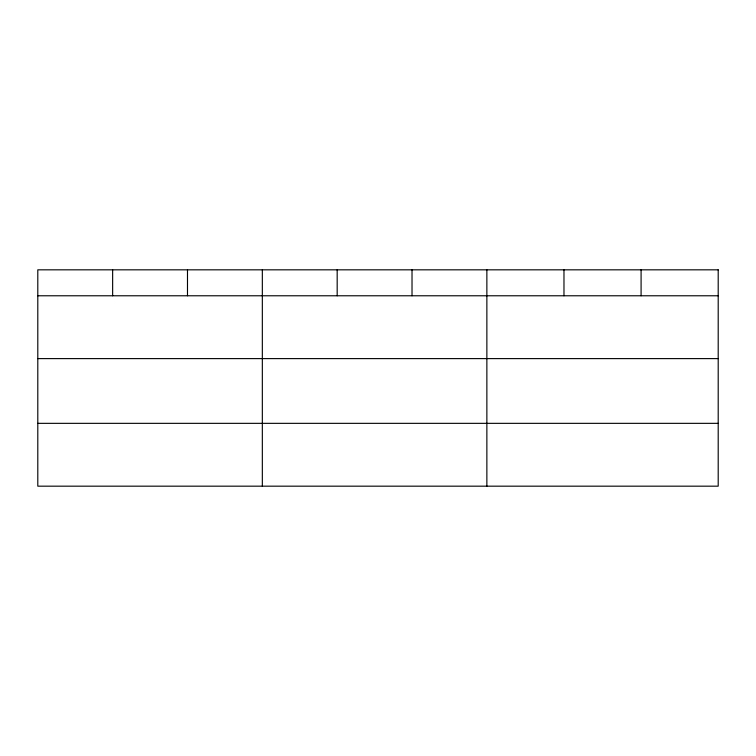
<?xml version="1.0" encoding="UTF-8"?>
<svg xmlns="http://www.w3.org/2000/svg" width="756" height="756" viewBox="0 0 756 756"><rect width="100%" height="100%" fill="white"/><g stroke="black" fill="none" stroke-linecap="round" stroke-linejoin="round"><path stroke-width="1.13" d="M37.8 295.776L718.2 295.776M37.8 358.609L718.2 358.609M37.8 423.341L718.2 423.341M641.088 269.826L641.088 295.776M563.976 269.826L563.976 295.776M486.864 269.826L486.864 486.174M412.02 269.826L412.02 295.776M337.176 269.826L337.176 295.776M262.332 269.826L262.332 486.174M187.488 269.826L187.488 295.776M112.644 269.826L112.644 295.776M718.2 269.826L37.8 269.826L37.8 486.174L718.2 486.174L718.2 269.826"/></g></svg>
